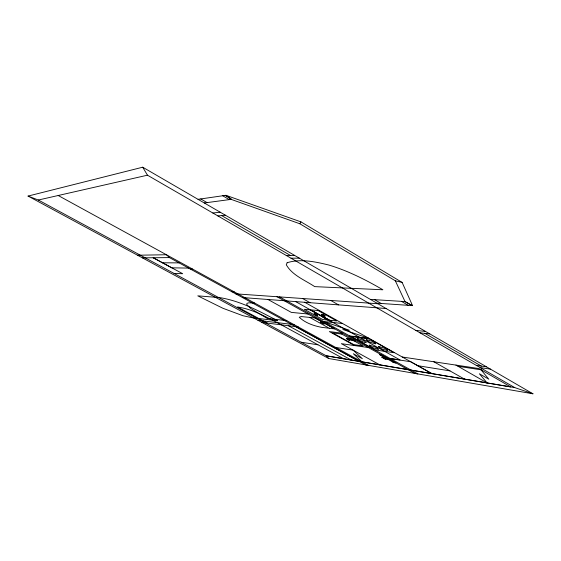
<?xml version="1.0" encoding="UTF-8"?>
<svg xmlns="http://www.w3.org/2000/svg" width="561" height="561" viewBox="0 0 561 561"><rect width="100%" height="100%" fill="white"/><g stroke="black" fill="none" stroke-linecap="round" stroke-linejoin="round"><path stroke-width="0.84" d="M198.033 199.33L225.915 195.298L231.153 199.372L299.826 223.755L300.962 221.883L402.132 282.421L412.552 305.626L376.88 303.171M28.05 196.077L142.711 167.206L532.95 393.794L328.711 358.521L28.05 196.077L38.323 200.025L326.355 355.842L514.774 387.616L532.95 393.794M38.323 200.025L147.459 175.193L514.774 387.616M204.302 202.97L231.153 199.372M212.843 213.012L220.214 212.205M217.906 215.936L225.34 215.186M137.515 255.22L166.4 254.743L169.436 257.597L365.597 364.888L368.493 365.386L58.204 195.509M286.278 255.479L294.574 255.381M142.375 257.85L169.45 257.597M291.005 258.207L299.35 258.158M162.543 262.807L179.085 262.871M188.636 268.095L171.778 267.821L153.23 257.751M190.13 268.915L192.346 268.95M174.064 273.452L182.683 273.712L153.279 257.751M370.372 299.392L405.042 301.587L412.552 305.626M231.854 291.734L234.246 291.888M235.718 293.845L377.869 303.746M242.464 297.533L386.08 308.515M254.68 303.08L248.818 302.807L246.987 303.34L246.686 304.448L250.536 308.368L267.155 318.403L286.776 320.654M308.031 314.013L291.299 312.379L267.969 299.483M415.855 330.415L425.582 331.453M342.589 323.522L323.676 321.474L349.398 330.268L342.862 329.496L369.131 338.416M420.021 332.82L429.782 333.893M329.272 328.262L334.742 328.921L315.03 317.954L301.152 316.551L299.251 317.253C305.17 322.87 313.592 325.815 321.572 327.322L329.272 328.262L309.7 317.4M258.004 320.317L294.118 324.672M261.917 322.435L298.256 326.937M342.631 333.248L329.342 331.579L354.629 345.583M349.636 335.927L369.173 338.437M368.374 347.561L341.361 343.676L379.832 364.867M476.254 365.337L486.555 366.852M480.167 367.602L490.503 369.145M402.286 357.013L478.961 368.563L510.755 386.922L431.76 373.549M301.215 342.238L317.954 344.784M335.815 347.497L353.065 350.12L362.336 358.675L353.332 353.732L362.02 361.845L408.205 369.72M458.042 366.291L481.114 369.811M380.912 355.394L382.939 355.723M389.979 358.388L400.049 359.959L295.528 301.545M390.288 358.577L410.722 361.754L431.928 373.64M388.093 358.591L381.634 357.147L385.042 359.04L389.341 359.285M417.756 365.695L449.985 370.877M392.504 361.838L394.509 362.161M326.257 355.786L359.257 361.417M411.017 370.106L431.949 373.654L304.651 302.239M299.826 223.755L395.344 280.795L402.132 282.421M225.915 195.298L300.962 221.883M267.309 323.101L237.612 307.021C251.251 308.943 263.628 315.626 275.731 321.811L343.69 358.752M288.536 325.801L351.312 360.05M295.619 326.607L359.145 361.375M385.484 358.184L386.732 358.879M279.546 296.895L417.854 373.914L414.803 373.388L276.98 296.72M386.101 358.283L379.376 354.545L381.354 354.847L395.982 362.981L393.976 362.658L387.349 358.977M302.554 298.501L310.023 302.702M433.786 361.74L464.508 379.117M330.766 300.465L338.521 304.882M455.932 365.085L487.158 382.96M221.595 215.564L290.395 255.43M424.866 333.353L481.366 366.088M374.58 299.658L381.122 303.466M200.754 198.931L207.065 202.598M222.703 195.761L229.007 199.478L231.504 199.141L225.171 195.403M401.494 301.362L408.191 305.303M411.767 305.549L405.042 301.587L395.344 280.795M326.355 355.842L328.711 358.521M487.081 382.918L479.389 373.773L488.82 379.194L480.952 369.713M142.711 167.206L147.459 175.193M366.284 339.566L366.964 340.548L370.001 342.245L375.575 343.879L374.923 342.904L371.866 341.193L366.284 339.566M369.348 345.169L370.001 346.109L372.967 347.764L378.444 349.391L377.812 348.458L374.825 346.789L369.348 345.169M378.605 346.46L379.229 347.413L382.237 349.089L387.833 350.751L387.23 349.805L384.208 348.115L378.605 346.46M314.16 313.557C317.435 317.049 320.366 315.065 314.16 313.557M315.002 313.992L317.245 315.142L315.002 313.992M322.477 314.714L324.742 315.878L322.477 314.714M321.621 314.272C324.889 317.821 327.954 315.794 321.621 314.272M347.189 338.914L349.3 340.001L347.189 338.914M287.148 262.73L286.285 264.792C292.295 275.388 304.925 280.079 314.693 286.622L382.89 289.778C365.793 279.799 347.967 270.823 328.97 265.072C315.584 261.784 300.619 258.495 287.148 262.73M346.389 338.514C349.356 341.656 352.392 340.085 346.389 338.514M357.602 338.297L357.175 338.725L359.538 340.359L364.292 342.343L366.312 342.624L363.956 340.632L357.602 338.297M385.8 359.222L382.041 357.147L385.772 359.215M219.624 297.603L197.767 295.843L222.99 308.305L242.871 315.696L252.429 317.785L277.59 320.724C259.175 311.138 240.381 300.864 219.624 297.603M318.108 310.535L310.752 309.875L329.188 320.184L336.726 320.969L318.108 310.535M310.044 309.833L304.357 309.328L322.624 319.511L328.451 320.121L310.044 309.833M324.756 317.463L322.891 317.274L329.959 321.222L331.846 321.425L324.756 317.463M321.116 322.344L320.205 322.238L324.237 324.076L321.116 322.344M341.796 334.075L332.624 332.911L353.732 344.594L363.142 345.934L341.796 334.075M369.496 338.907L351.235 336.551L375.33 349.966L394.11 352.715L369.496 338.907M352.841 339.412L348.479 338.83L351.333 340.415L355.702 341.004L352.841 339.412M382.819 355.99L381.929 355.569L382.819 355.99M392.995 361.649C391.971 361.389 394.376 362.441 392.995 361.649"/></g></svg>
